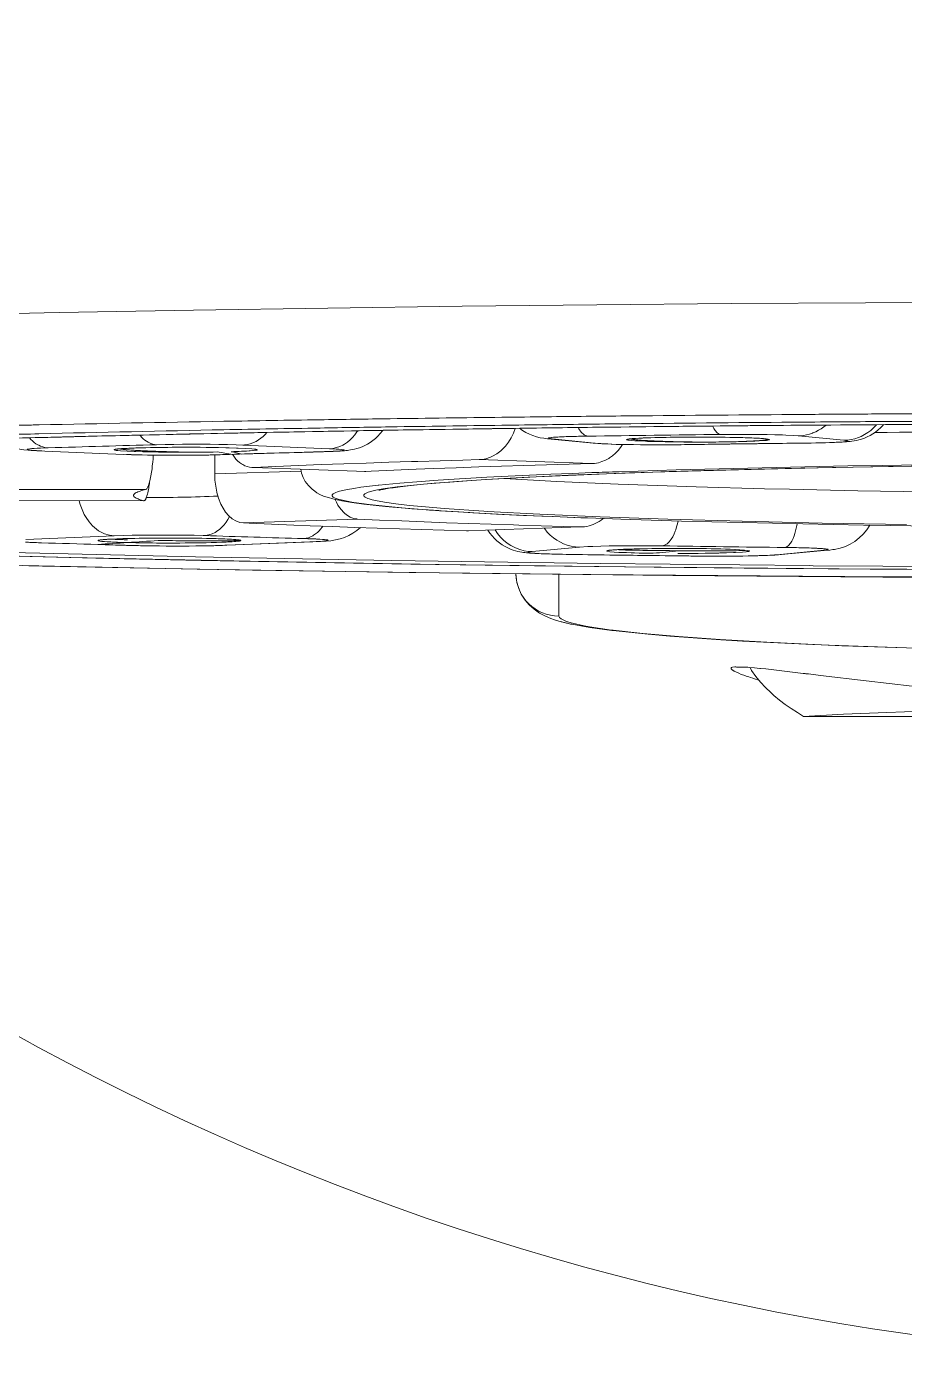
# Model space of a CAD drawing. Extents: x 0 to 1128, y 0 to 827.
# Drawn here: x 274.27 to 278.35, y 466.73 to 472.92 of the extents above; entities that cross this region are included whole.
import ezdxf

# ---------------------------------------------------------------- set-up
doc = ezdxf.new("R2010")
doc.units = 0
doc.header["$LTSCALE"] = 10
doc.header["$MEASUREMENT"] = 0
doc.layers.add('PDF_1', color=7, linetype='CONTINUOUS')
doc.layers.add('PDF_형상', color=7, linetype='CONTINUOUS')

msp = doc.modelspace()

# ---------------------------------------------------------------- linework, layer by layer
at = {"layer": 'PDF_1', "lineweight": 5}
for points in [[(279.2694, 471.126, 0.000001), (279.1193, 471.1256, 0.000673), (278.3042, 471.1221, 0.000196), (278.0268, 471.1204, -0.000125), (277.8845, 471.1194, 0.000643), (277.081, 471.1127, 0.000245), (276.7122, 471.1089), (276.7103, 471.1089), (276.7084, 471.1088), (276.7064, 471.1088), (276.7045, 471.1088), (276.7026, 471.1088), (276.7007, 471.1087), (276.6987, 471.1087), (276.6968, 471.1087), (276.6948, 471.1087), (276.6929, 471.1086, 0.000171), (276.4817, 471.1062, 0.000497), (275.9617, 471.0995, 0.000383), (275.634, 471.0947)], [(275.634, 471.0947, 0.000441), (275.1878, 471.0874, 0.000978), (274.3291, 471.071, 0.000498), (274.2574, 471.0694, -0.00023), (274.1733, 471.0676, -0.000003), (274.0581, 471.0651, -0.000003), (273.9182, 471.0618, 0.001149)], [(276.6937, 471.0567), (276.6678, 471.0564), (276.642, 471.0561), (276.6162, 471.0557), (276.5903, 471.0554), (276.5644, 471.055), (276.5386, 471.0547), (276.5127, 471.0543), (276.4995, 471.0541), (276.4737, 471.0538), (276.4478, 471.0534), (276.4351, 471.0532, 0.001502), (275.2743, 471.0334, 0.000409), (275.1903, 471.0319, 0.00139), (274.33, 471.0119, 0.000584), (274.1748, 471.008, -0.000004), (274.33, 471.0119, -0.000879), (274.3699, 471.0129, -0.000833), (274.8737, 471.025), (274.8889, 471.0253), (274.9206, 471.026), (274.9522, 471.0267), (274.9688, 471.0271), (275.0005, 471.0278), (275.0322, 471.0284), (275.0639, 471.0291), (275.0956, 471.0298), (275.1273, 471.0305), (275.1589, 471.0311), (275.1906, 471.0318, -0.001878), (276.6692, 471.0566, -0.000754), (276.6936, 471.0569, -0.003294), (280.0471, 471.0778)], [(279.1194, 471.0905, 0.000753), (278.3043, 471.0867, 0.00047), (277.8844, 471.0838, 0.000765), (277.0812, 471.0763, 0.000463), (276.6923, 471.0718, 0.000342), (276.4818, 471.0691, 0.000558), (275.9613, 471.0616, 0.000388), (275.6357, 471.0562, 0.000578), (275.1885, 471.0481, 0.001201), (274.3284, 471.0294, 0.000007), (274.1727, 471.0255)], [(286.2913, 471.5798, 0.005762), (280.0471, 471.6441), (279.6513, 471.6438), (279.0263, 471.6425), (278.4014, 471.64), (278.1723, 471.6387), (277.5473, 471.6346), (276.9224, 471.6292), (276.2975, 471.6224), (275.6726, 471.6141), (275.0478, 471.6044), (274.4229, 471.5929), (273.7982, 471.5797, 0.000618)], [(279.4912, 471.0773, 0.001543), (277.8581, 471.069), (277.8248, 471.0688), (277.7916, 471.0685), (277.7583, 471.0682), (277.725, 471.0679), (277.6918, 471.0676), (277.6585, 471.0673), (277.6253, 471.067), (277.6084, 471.0669), (277.5751, 471.0666), (277.5419, 471.0662), (277.5256, 471.0661, -0.00126), (277.4972, 471.0658, 0.00068), (276.8802, 471.0591, 0.00019), (276.6937, 471.0567)], [(277.4978, 471.0263, 0.000786), (276.8815, 471.0186), (276.876, 471.0196), (276.8702, 471.0216), (276.8696, 471.0219), (276.8643, 471.0249), (276.8593, 471.0285), (276.8547, 471.0328), (276.8504, 471.0374), (276.8465, 471.0424), (276.8429, 471.0476), (276.8395, 471.053), (276.8365, 471.0584)], [(274.134, 471.0066, 0.158849), (274.2787, 470.9533), (274.2854, 470.9528), (274.2927, 470.9523), (274.3005, 470.9518), (274.3092, 470.9513), (274.3187, 470.9508), (274.7594, 470.9323), (274.8094, 470.931), (274.8361, 470.9304), (274.8918, 470.9297), (274.9494, 470.9293), (275.0074, 470.9294), (275.0644, 470.9299), (275.1189, 470.9307), (275.1711, 470.9321), (275.1642, 470.9321, -0.002494), (275.1126, 470.9308), (275.0804, 470.9302), (275.0483, 470.9298), (275.0162, 470.9295), (274.9841, 470.9294), (274.9519, 470.9294), (274.9198, 470.9296), (274.8877, 470.9298), (274.8654, 470.9301), (274.8333, 470.9307), (274.8011, 470.9313), (274.7913, 470.9316, -0.004256), (274.7455, 470.9331), (274.7362, 470.9332)], [(275.6801, 470.9602, -0.001759), (275.6993, 470.9592), (275.7108, 470.9586), (275.7238, 470.9575), (275.7359, 470.9563), (275.7447, 470.9549), (275.7458, 470.9546), (275.7478, 470.9536), (275.7461, 470.9526), (275.7385, 470.9513), (275.7271, 470.95), (275.7139, 470.949), (275.7016, 470.9482), (275.6974, 470.948), (275.6934, 470.9478), (275.6893, 470.9476), (275.6853, 470.9474), (275.6812, 470.9473), (275.6772, 470.9471), (275.6731, 470.9469), (275.669, 470.9468), (275.668, 470.9468), (275.6639, 470.9466), (275.6599, 470.9465), (275.6569, 470.9464, -0.002659), (275.6382, 470.9456), (275.6381, 470.9456), (275.6657, 470.9464), (275.6968, 470.9476), (275.7057, 470.948), (275.7141, 470.9484), (275.7219, 470.9489), (275.7292, 470.9493), (275.7362, 470.9499), (275.743, 470.9504), (275.7496, 470.9509), (275.7563, 470.9516), (275.7631, 470.9524), (275.7702, 470.9533), (275.7779, 470.9545), (275.7867, 470.9561), (275.7965, 470.9582), (275.8071, 470.961), (275.8187, 470.9647), (275.8312, 470.9694), (275.8439, 470.9751), (275.8566, 470.9818), (275.8693, 470.9896), (275.8817, 470.9984), (275.8938, 471.0082), (275.9053, 471.0191), (275.9161, 471.0309), (275.9262, 471.0437), (275.9274, 471.0454)], [(276.8815, 471.0186, 0.001149), (276.8536, 471.0182), (276.8463, 471.018), (276.8372, 471.0178), (276.828, 471.0176), (276.8262, 471.0176), (276.8171, 471.0173), (276.808, 471.0171), (276.7989, 471.0169), (276.7898, 471.0166), (276.7806, 471.0163), (276.7715, 471.0159), (276.7624, 471.0155), (276.7562, 471.0153), (276.7489, 471.0149), (276.7417, 471.0145), (276.7344, 471.0141), (276.7269, 471.0135), (276.7215, 471.0131), (276.7143, 471.0125), (276.7128, 471.0124), (276.7053, 471.0114), (276.7003, 471.0101), (276.6986, 471.0091), (276.7002, 471.0081), (276.707, 471.0068), (276.7072, 471.0067), (276.7081, 471.0066), (276.7089, 471.0065), (276.7097, 471.0064), (276.7105, 471.0063), (276.7114, 471.0062), (276.7123, 471.0061), (276.7131, 471.006), (276.714, 471.0059), (276.7149, 471.0058), (276.7158, 471.0058)], [(277.5053, 470.9915, -0.003114), (277.3913, 470.9909), (277.3599, 470.9909), (277.3269, 470.9911), (277.2979, 470.9914), (277.2648, 470.9918), (277.2409, 470.9922), (277.2078, 470.9929), (277.1909, 470.9933), (277.1579, 470.9943), (277.1499, 470.9946), (277.1169, 470.9961), (277.1003, 470.9971), (277.0865, 470.998), (277.0756, 470.9991), (277.0677, 471.0002), (277.063, 471.0014), (277.0627, 471.0014), (277.0614, 471.0025), (277.0627, 471.0036), (277.063, 471.0036), (277.0655, 471.0043), (277.068, 471.0048), (277.0682, 471.0048), (277.0708, 471.0052), (277.0734, 471.0056), (277.0761, 471.0059), (277.0768, 471.006), (277.0795, 471.0063), (277.0822, 471.0065), (277.0848, 471.0067), (277.0874, 471.007), (277.0879, 471.007), (277.0894, 471.0071), (277.0909, 471.0073), (277.0919, 471.0073), (277.0934, 471.0074), (277.095, 471.0076), (277.0965, 471.0076), (277.098, 471.0078), (277.0995, 471.0079), (277.101, 471.008), (277.1024, 471.0081), (277.1182, 471.0089), (277.1361, 471.0098), (277.1383, 471.0099), (277.1563, 471.0106), (277.1742, 471.0112), (277.1922, 471.0117), (277.2101, 471.0122), (277.2281, 471.0126), (277.246, 471.0129), (277.264, 471.0132), (277.2819, 471.0134, -0.003123), (277.3957, 471.0141, -0.004858), (277.5619, 471.0125), (277.5704, 471.0123), (277.5806, 471.012), (277.5908, 471.0118), (277.5924, 471.0118), (277.6026, 471.0115), (277.6127, 471.0112), (277.6229, 471.0109), (277.633, 471.0105), (277.6432, 471.0101), (277.6534, 471.0097), (277.6635, 471.0092), (277.6679, 471.009), (277.674, 471.0087), (277.6801, 471.0084), (277.6861, 471.008), (277.6922, 471.0076), (277.6983, 471.0071), (277.7044, 471.0066), (277.7049, 471.0065), (277.7109, 471.0059), (277.717, 471.0052), (277.7182, 471.005), (277.7242, 471.0036), (277.7243, 471.0036), (277.7245, 471.0035), (277.7247, 471.0035), (277.7249, 471.0034), (277.7251, 471.0033), (277.7252, 471.0032), (277.7255, 471.0031), (277.7255, 471.003), (277.7257, 471.0029), (277.7258, 471.0027), (277.7258, 471.0024), (277.7243, 471.0013), (277.7239, 471.0012), (277.7212, 471.0006), (277.7186, 471.0001), (277.7184, 471), (277.7156, 470.9996), (277.7127, 470.9993), (277.7098, 470.9989), (277.7092, 470.9989), (277.7063, 470.9986), (277.7035, 470.9983), (277.7006, 470.998), (277.6978, 470.9978), (277.697, 470.9977), (277.6777, 470.9964), (277.6585, 470.9954), (277.6393, 470.9946), (277.62, 470.994), (277.6016, 470.9934), (277.5823, 470.993), (277.5631, 470.9925), (277.5438, 470.9921), (277.5246, 470.9918), (277.5053, 470.9915), (277.5216, 470.9918), (277.5379, 470.9921), (277.5541, 470.9924), (277.5704, 470.9927), (277.5866, 470.9932), (277.6029, 470.9937), (277.6191, 470.9944), (277.6352, 470.9951), (277.6514, 470.996), (277.6677, 470.997), (277.6679, 470.997), (277.6734, 470.9974), (277.6789, 470.9979), (277.6844, 470.9984), (277.6899, 470.9989), (277.6954, 470.9995), (277.7009, 471.0001), (277.7034, 471.0003), (277.7089, 471.001), (277.7144, 471.0018), (277.7198, 471.0031), (277.7226, 471.0041)], [(277.3916, 470.9911, -0.001922), (277.3578, 470.9914, -0.001934), (277.3244, 470.9919, -0.003414), (277.23, 470.9944), (277.2217, 470.9947), (277.2116, 470.9951), (277.2015, 470.9955), (277.1996, 470.9956), (277.1895, 470.9961), (277.1794, 470.9966), (277.1693, 470.9971), (277.1592, 470.9977), (277.149, 470.9983), (277.139, 470.999), (277.1288, 470.9997), (277.1288, 470.9997), (277.1239, 471.0001), (277.1191, 471.0005), (277.1143, 471.0009), (277.1096, 471.0013), (277.1048, 471.0017), (277.0999, 471.0022), (277.0951, 471.0027), (277.0903, 471.0033), (277.0856, 471.004), (277.0808, 471.0047)], [(275.2146, 470.9337, -0.000825), (275.1711, 470.9321, 0.000727), (275.2146, 470.9337, -0.000975), (275.5846, 470.9441, 0.00062), (275.3232, 470.9367, -0.000684), (275.2721, 470.9352, 0.001052), (275.223, 470.9462), (275.2351, 470.9466), (275.2471, 470.947), (275.2592, 470.9474), (275.2713, 470.948), (275.2735, 470.948), (275.2855, 470.9487), (275.2942, 470.9491), (275.3062, 470.9499), (275.3114, 470.9502), (275.3234, 470.9512), (275.325, 470.9514), (275.335, 470.9526), (275.341, 470.9539), (275.3415, 470.954), (275.3431, 470.9551), (275.3419, 470.9562), (275.3417, 470.9563), (275.3371, 470.9574), (275.3293, 470.9585), (275.3184, 470.9595), (275.288, 470.9616), (275.2549, 470.963), (275.247, 470.9633), (275.2139, 470.9643), (275.197, 470.9648), (275.1639, 470.9654), (275.1398, 470.9658), (275.1068, 470.9663), (275.0777, 470.9665), (275.0446, 470.9667), (275.0131, 470.9667), (274.9917, 470.9667), (274.9703, 470.9667), (274.9489, 470.9666), (274.9275, 470.9664), (274.9061, 470.9662), (274.8847, 470.9659), (274.8633, 470.9655), (274.8467, 470.9652), (274.8253, 470.9648), (274.8039, 470.9642), (274.7991, 470.9641), (274.7923, 470.9639), (274.7856, 470.9637), (274.7789, 470.9635), (274.7721, 470.9632), (274.7654, 470.9629), (274.7586, 470.9627), (274.7519, 470.9624), (274.7463, 470.9622), (274.7396, 470.9618), (274.7329, 470.9615), (274.7317, 470.9614), (274.7286, 470.9613), (274.7255, 470.9611), (274.7225, 470.9609), (274.7194, 470.9607), (274.7163, 470.9605), (274.7133, 470.9603), (274.7102, 470.9601), (274.7075, 470.9599), (274.7044, 470.9596), (274.7014, 470.9594), (274.701, 470.9593), (274.7, 470.9592), (274.6989, 470.9591), (274.6979, 470.959), (274.6968, 470.9589), (274.6958, 470.9588), (274.6947, 470.9587), (274.6937, 470.9586), (274.6929, 470.9585), (274.6918, 470.9584), (274.6908, 470.9583), (274.6905, 470.9582), (274.6893, 470.958), (274.6882, 470.9579), (274.6871, 470.9577), (274.686, 470.9574), (274.6848, 470.9572), (274.6836, 470.957), (274.6822, 470.9567), (274.6818, 470.9567), (274.6802, 470.9564), (274.6791, 470.9559), (274.6788, 470.9552), (274.6788, 470.9551), (274.6788, 470.9551), (274.6788, 470.955), (274.6789, 470.9549), (274.6789, 470.9549), (274.6789, 470.9549), (274.679, 470.9548), (274.679, 470.9548), (274.679, 470.9547), (274.6818, 470.9536), (274.6875, 470.9525), (274.6961, 470.9515), (274.7076, 470.9505), (274.7386, 470.9485), (274.7716, 470.9471), (274.7796, 470.9468), (274.8125, 470.9459), (274.8289, 470.9455), (274.8618, 470.9448), (274.8848, 470.9444), (274.9177, 470.944), (274.9507, 470.9437), (274.9836, 470.9436), (275.0081, 470.9436, 0.004514), (275.1583, 470.9448, 0.003507), (275.2292, 470.9336), (275.2315, 470.9301), (275.2379, 470.9209), (275.2449, 470.9121), (275.2526, 470.904), (275.2609, 470.8964), (275.27, 470.8897), (275.276, 470.886), (275.2861, 470.8809), (275.2967, 470.877), (275.3076, 470.8744), (275.3187, 470.8732)], [(275.009, 470.9443, -0.005047), (274.945, 470.9457), (274.9396, 470.9459), (274.9306, 470.9462), (274.9215, 470.9465), (274.9178, 470.9466), (274.9088, 470.9469), (274.8997, 470.9472), (274.8907, 470.9475), (274.8816, 470.9478), (274.8725, 470.9481), (274.8635, 470.9484), (274.8544, 470.9487), (274.8491, 470.9489), (274.8413, 470.9492), (274.8336, 470.9495), (274.8312, 470.9496), (274.8234, 470.9499), (274.8157, 470.9503), (274.808, 470.9507), (274.8002, 470.9511), (274.7925, 470.9515), (274.7847, 470.9519), (274.777, 470.9524, -0.001589), (274.7553, 470.9539, -0.00309), (274.7345, 470.9555), (274.7314, 470.9558), (274.728, 470.9561), (274.7246, 470.9564), (274.7243, 470.9565), (274.7209, 470.9568), (274.7175, 470.9572), (274.7141, 470.9576), (274.7107, 470.958), (274.7073, 470.9584), (274.7039, 470.9588), (274.7006, 470.9593)], [(277.3145, 470.9788, -0.000854), (277.3772, 470.9797, -0.000573), (277.4401, 470.9806), (277.4524, 470.9807), (277.4778, 470.9811), (277.5032, 470.9814), (277.5162, 470.9816), (277.5416, 470.9819), (277.5669, 470.9822), (277.5923, 470.9825), (277.6177, 470.9828), (277.643, 470.9832), (277.6684, 470.9835), (277.6938, 470.9838, 0.001665), (277.7261, 470.9842, -0.000117), (277.8862, 470.986, 0.000114), (277.7261, 470.9843, 0.000624), (277.3145, 470.9788)], [(278.5168, 470.8863), (278.251, 470.8823), (278.0897, 470.8797), (277.8239, 470.8746), (277.5582, 470.8686), (277.2925, 470.8614), (277.0268, 470.8531, 0.000789), (276.9004, 470.8487), (276.8081, 470.8452), (276.7088, 470.8412), (276.6095, 470.8369), (276.5103, 470.8322), (276.411, 470.8272), (276.3118, 470.8216), (276.2838, 470.8199), (276.1847, 470.8136), (276.0856, 470.8065), (276.0075, 470.8002), (275.9086, 470.7906), (275.9084, 470.7906), (275.9082, 470.7906), (275.908, 470.7906), (275.9078, 470.7906), (275.9076, 470.7906), (275.9074, 470.7905), (275.9072, 470.7905), (275.907, 470.7905), (275.9068, 470.7905), (275.9066, 470.7904), (275.8258, 470.7807), (275.7924, 470.7757), (275.7637, 470.7708), (275.7397, 470.7658), (275.7205, 470.7607), (275.7061, 470.7557), (275.6965, 470.7506), (275.6948, 470.7494), (275.6917, 470.7455), (275.6917, 470.7406), (275.6917, 470.7404), (275.6948, 470.7366), (275.6966, 470.7354), (275.7063, 470.7303), (275.7207, 470.7252), (275.74, 470.7202), (275.7834, 470.7118), (275.7928, 470.7102), (275.8644, 470.7004), (275.9546, 470.6907), (276.0629, 470.6813), (276.1888, 470.6721), (276.192, 470.6719), (276.3318, 470.6633), (276.3514, 470.6622), (276.4913, 470.6548), (276.5266, 470.6531), (276.6665, 470.6467), (276.7168, 470.6446), (276.8568, 470.639, -0.000054), (276.8794, 470.6382)], [(278.5707, 470.5991), (278.2888, 470.6031), (278.1625, 470.6052), (277.8805, 470.6103), (277.5986, 470.6165), (277.3168, 470.6239), (277.0349, 470.6326), (276.8794, 470.638, 0.001646), (276.8481, 470.6391), (276.7196, 470.6442), (276.5824, 470.6502), (276.4843, 470.6549), (276.3471, 470.6621), (276.2812, 470.6659), (276.1441, 470.6748), (276.1117, 470.6771), (275.9748, 470.6881), (275.9395, 470.6914), (275.8396, 470.7022), (275.7844, 470.7097), (275.737, 470.7174), (275.7156, 470.7218), (275.6952, 470.727), (275.6754, 470.7328), (275.656, 470.7385), (275.6522, 470.7398), (275.6342, 470.7473), (275.6205, 470.7557), (275.6039, 470.7683), (275.6012, 470.7706), (275.5821, 470.7891), (275.5673, 470.808), (275.5572, 470.8258), (275.5497, 470.8458), (275.5461, 470.8651)], [(275.6489, 470.5997), (275.6454, 470.5949), (275.6387, 470.5863), (275.6314, 470.5781), (275.6236, 470.5705), (275.6151, 470.5636), (275.6061, 470.5574), (275.6018, 470.5549), (275.592, 470.55), (275.5816, 470.5462), (275.571, 470.5436), (275.5602, 470.5424, -0.001363), (275.5846, 470.5416), (275.6005, 470.541), (275.6165, 470.5404), (275.6201, 470.5402), (275.6348, 470.5394), (275.6472, 470.5385), (275.6573, 470.5376), (275.665, 470.5367), (275.6701, 470.5358), (275.6726, 470.5348), (275.6729, 470.5344), (275.6725, 470.5339), (275.6699, 470.533), (275.6647, 470.532), (275.657, 470.5311), (275.6468, 470.5302), (275.6343, 470.5294), (275.6184, 470.5285), (275.6029, 470.5278), (275.6029, 470.5275), (275.2027, 470.5114), (275.6278, 470.5286), (275.6384, 470.5291), (275.6645, 470.5308, 0.177822), (275.8238, 470.5935)], [(278.1919, 470.6046, -0.23226), (278.0289, 470.4921), (278.0207, 470.4908), (278.0058, 470.4891), (277.9802, 470.4867), (277.7808, 470.4679), (277.7601, 470.4671), (277.9801, 470.4877), (278.0009, 470.4886)], [(277.9801, 470.4877), (277.9843, 470.4881), (277.9885, 470.4886), (277.9903, 470.4889), (277.9944, 470.4896), (277.9978, 470.4905), (277.9987, 470.4915), (277.9974, 470.4923), (277.9969, 470.4925), (277.9966, 470.4925), (277.9925, 470.4934), (277.99, 470.4938), (277.9857, 470.4943), (277.9847, 470.4944), (277.9805, 470.4948), (277.9764, 470.4952), (277.976, 470.4952), (277.973, 470.4955), (277.97, 470.4957), (277.9674, 470.4959), (277.9643, 470.4961), (277.9613, 470.4963), (277.9584, 470.4965), (277.9553, 470.4966), (277.9523, 470.4968), (277.9493, 470.4969), (277.9463, 470.4971), (277.9456, 470.4972), (277.9337, 470.4977), (277.9218, 470.4982), (277.9106, 470.4985), (277.8988, 470.4989), (277.8869, 470.4993), (277.8749, 470.4996), (277.8631, 470.4999), (277.8512, 470.5001), (277.8393, 470.5003), (277.8273, 470.5005, 0.002141), (277.7972, 470.5009), (277.8062, 470.5037), (277.815, 470.5103), (277.8236, 470.5209), (277.8295, 470.5307), (277.8353, 470.5426), (277.8401, 470.5543), (277.8438, 470.5656), (277.8474, 470.5778), (277.8506, 470.5902), (277.8534, 470.6028), (277.855, 470.6107)], [(275.2665, 470.5338), (275.2657, 470.5337), (275.2592, 470.5337), (275.2563, 470.5336), (275.2499, 470.5334), (275.2435, 470.533), (275.2371, 470.5327), (275.2344, 470.5326), (275.2279, 470.5323), (275.2215, 470.5322), (275.2151, 470.532), (275.2086, 470.532), (275.2022, 470.5319, -0.001401), (275.1427, 470.5314, -0.001196), (275.0887, 470.5314, -0.001773), (274.9977, 470.532, -0.001007), (274.9336, 470.5328, -0.000624), (274.8823, 470.5336, -0.002739), (274.741, 470.5237), (274.7603, 470.5233), (274.7795, 470.5229), (274.7988, 470.5225), (274.818, 470.5223), (274.8373, 470.522), (274.8566, 470.5218), (274.8758, 470.5217), (274.8824, 470.5217), (274.9016, 470.5216), (274.9209, 470.5215), (274.9336, 470.5215), (274.9584, 470.5215), (274.9831, 470.5216), (275.0079, 470.5218), (275.0326, 470.522), (275.0574, 470.5223), (275.0822, 470.5227), (275.1069, 470.5232), (275.1293, 470.5237), (275.154, 470.5244), (275.1788, 470.5252), (275.1812, 470.5253), (275.1899, 470.5256), (275.1986, 470.526), (275.2073, 470.5264), (275.216, 470.5269), (275.2177, 470.527), (275.2264, 470.5275), (275.2351, 470.5281), (275.2438, 470.5288), (275.2449, 470.5289), (275.2535, 470.5297), (275.2546, 470.5299), (275.2617, 470.5309), (275.2661, 470.532), (275.2662, 470.532), (275.2677, 470.533), (275.2672, 470.534), (275.2656, 470.5345), (275.2645, 470.5347), (275.2628, 470.535), (275.2613, 470.5352), (275.2599, 470.5355), (275.2587, 470.5357), (275.2574, 470.5359), (275.2562, 470.5361), (275.2549, 470.5363), (275.2544, 470.5364), (275.244, 470.5374), (275.2337, 470.5383), (275.2233, 470.5389), (275.2143, 470.5394), (275.204, 470.5399), (275.1936, 470.5404), (275.1832, 470.5408), (275.1729, 470.5412), (275.1625, 470.5416), (275.1521, 470.5419), (275.1508, 470.542), (275.1294, 470.5426), (275.108, 470.543), (275.0866, 470.5435), (275.0652, 470.5438), (275.0438, 470.5441), (275.0224, 470.5443), (275.001, 470.5445), (274.9947, 470.5445), (274.9733, 470.5446), (274.9519, 470.5447), (274.9369, 470.5447), (274.9086, 470.5447), (274.8803, 470.5445), (274.8519, 470.5443), (274.8236, 470.544), (274.7954, 470.5436), (274.7751, 470.5432), (274.7468, 470.5427), (274.7185, 470.542), (274.6902, 470.541), (274.662, 470.5397), (274.6539, 470.5392), (274.651, 470.5391), (274.648, 470.5389), (274.645, 470.5387), (274.642, 470.5385), (274.639, 470.5383), (274.6361, 470.5381), (274.6331, 470.5379), (274.6305, 470.5377), (274.6275, 470.5374), (274.6245, 470.5372), (274.6242, 470.5371), (274.6221, 470.537), (274.62, 470.5367), (274.6178, 470.5365), (274.6157, 470.5362), (274.6152, 470.5362), (274.613, 470.5359), (274.6109, 470.5355), (274.6088, 470.5352), (274.6087, 470.5351), (274.6067, 470.5347), (274.6048, 470.5342), (274.6047, 470.5341), (274.6034, 470.5331), (274.6048, 470.532), (274.6054, 470.5319), (274.6112, 470.5306), (274.6208, 470.5294), (274.6326, 470.5283), (274.6341, 470.5283), (274.6458, 470.5274), (274.651, 470.5271), (274.6627, 470.5265), (274.6712, 470.5261), (274.683, 470.5256), (274.6947, 470.5251), (274.7065, 470.5247), (274.7183, 470.5243), (274.7205, 470.5243, 0.001586), (274.741, 470.5237, -0.000141), (274.6026, 470.5149, -0.00033), (274.6721, 470.5127, -0.000349), (274.7201, 470.5113, -0.000324), (274.7859, 470.5095, 0.000359), (274.7289, 470.5111), (274.728, 470.5111), (274.7271, 470.5112), (274.7262, 470.5112), (274.7254, 470.5112), (274.7245, 470.5112), (274.7236, 470.5112), (274.7227, 470.5113), (274.7219, 470.5113), (274.721, 470.5113), (274.7201, 470.5113)], [(274.7408, 470.5368, 0.001806), (274.7205, 470.5373), (274.7156, 470.5375), (274.7093, 470.5376), (274.703, 470.5379), (274.7017, 470.5379), (274.6954, 470.5381), (274.6892, 470.5383), (274.6829, 470.5385), (274.6766, 470.5388), (274.6703, 470.539), (274.6641, 470.5392), (274.6578, 470.5395)], [(277.6127, 470.4868), (277.6124, 470.4868), (277.6094, 470.4867), (277.6064, 470.4866), (277.6038, 470.4865), (277.6008, 470.4864), (277.5978, 470.4864), (277.5948, 470.4863), (277.5918, 470.4862), (277.5889, 470.4862), (277.5859, 470.4861), (277.5829, 470.4861), (277.5826, 470.4861), (277.5704, 470.4858), (277.5582, 470.4857), (277.5464, 470.4855), (277.5343, 470.4855), (277.5221, 470.4853), (277.51, 470.4853), (277.4978, 470.4852), (277.4856, 470.4851), (277.4735, 470.4851), (277.4613, 470.4851, -0.0017), (277.3663, 470.4853, -0.001018), (277.3029, 470.4857, -0.003415), (277.1856, 470.4739), (277.1847, 470.4739), (277.1629, 470.4742), (277.1412, 470.4746), (277.1195, 470.475), (277.0977, 470.4756), (277.082, 470.4761), (277.0603, 470.4768), (277.0502, 470.4772), (277.0284, 470.4781), (277.0246, 470.4783), (277.0029, 470.4796), (276.9841, 470.4813), (276.9728, 470.483), (276.9699, 470.4839), (276.9689, 470.4848), (276.9701, 470.4857), (276.9719, 470.4863), (276.9736, 470.4867), (276.9737, 470.4867), (276.9756, 470.487), (276.9775, 470.4873), (276.9794, 470.4876), (276.9798, 470.4877), (276.9818, 470.4879), (276.9837, 470.4882), (276.9856, 470.4884), (276.9875, 470.4886), (276.992, 470.489), (276.9969, 470.4894), (276.9971, 470.4894), (277.0019, 470.4898), (277.0067, 470.4901), (277.0115, 470.4904), (277.0163, 470.4907), (277.0211, 470.491), (277.026, 470.4913), (277.0308, 470.4915), (277.0356, 470.4917), (277.0371, 470.4918), (277.0474, 470.4923), (277.0576, 470.4926), (277.0664, 470.4929), (277.0766, 470.4933), (277.0868, 470.4936), (277.0971, 470.4939), (277.1073, 470.4942), (277.1176, 470.4944), (277.1278, 470.4947), (277.1381, 470.4948, -0.005288), (277.303, 470.4963, -0.003405), (277.4168, 470.4956), (277.4335, 470.4954), (277.4551, 470.4951), (277.4766, 470.4946), (277.4981, 470.4941), (277.4997, 470.4941), (277.5212, 470.4934), (277.5427, 470.4927), (277.5643, 470.4918), (277.567, 470.4917), (277.5885, 470.4907), (277.61, 470.489), (277.624, 470.4875), (277.6318, 470.4859), (277.6319, 470.4858), (277.6321, 470.4858), (277.6323, 470.4857), (277.6325, 470.4856), (277.6327, 470.4855), (277.6328, 470.4855), (277.633, 470.4853), (277.6331, 470.4853), (277.6333, 470.4851), (277.6334, 470.4849), (277.6334, 470.4847), (277.6322, 470.4838), (277.6306, 470.4833), (277.629, 470.4829), (277.6286, 470.4828), (277.6269, 470.4825), (277.6252, 470.4822), (277.6235, 470.4819), (277.6217, 470.4817), (277.62, 470.4815), (277.6181, 470.4813), (277.6164, 470.4811), (277.6003, 470.4797), (277.5686, 470.4779), (277.5581, 470.4774), (277.5264, 470.4762), (277.4946, 470.4753), (277.4896, 470.4752), (277.4579, 470.4745), (277.4261, 470.474), (277.3943, 470.4736), (277.3626, 470.4733), (277.3309, 470.4732), (277.2991, 470.4732)], [(277.3943, 470.4608, -0.00027), (277.3252, 470.4616), (277.3183, 470.4617), (277.3114, 470.4618), (277.3045, 470.4619), (277.2977, 470.4619), (277.2908, 470.462), (277.2839, 470.4621), (277.277, 470.4622), (277.2701, 470.4623), (277.2632, 470.4624), (277.2563, 470.4625), (277.2423, 470.4626), (277.215, 470.4629), (277.1876, 470.4633), (277.1743, 470.4634), (277.1469, 470.4638), (277.1196, 470.4641), (277.0922, 470.4645), (277.0649, 470.4648), (277.0375, 470.4652), (277.0102, 470.4656), (276.9829, 470.4659, 0.000471), (277.3943, 470.4608)], [(277.2862, 470.4858, -0.000012), (277.2351, 470.4864, -0.000006), (277.1856, 470.487), (277.1706, 470.4871), (277.1545, 470.4873), (277.1384, 470.4876), (277.1373, 470.4876), (277.1212, 470.4879), (277.1051, 470.4881), (277.089, 470.4884), (277.0729, 470.4887), (277.0568, 470.4891), (277.0407, 470.4895), (277.0246, 470.49)], [(277.7601, 470.4671, -0.011571), (277.7166, 470.4643), (277.7102, 470.464), (277.7038, 470.4638), (277.6974, 470.4635), (277.691, 470.4633), (277.6845, 470.4631), (277.6781, 470.4629), (277.6717, 470.4627), (277.6702, 470.4627), (277.6637, 470.4625), (277.6573, 470.4623), (277.6524, 470.4622), (277.6269, 470.4616), (277.6013, 470.4612), (277.5758, 470.4609), (277.5502, 470.4606), (277.5246, 470.4605), (277.4991, 470.4604), (277.4735, 470.4604), (277.4624, 470.4605), (277.4368, 470.4606), (277.4112, 470.4608), (277.3968, 470.4609), (277.3943, 470.4608), (277.4194, 470.4606), (277.4768, 470.4603), (277.5348, 470.4604), (277.5914, 470.4609), (277.6442, 470.4618), (277.6918, 470.4631), (277.7131, 470.4638), (277.7327, 470.4647), (277.7508, 470.4656), (277.7676, 470.4668), (277.7821, 470.468)], [(276.747, 470.1823, -0.414144), (276.547, 470.3788), (276.5495, 470.3504), (276.5517, 470.3379), (276.5596, 470.3106), (276.571, 470.2846), (276.5861, 470.2601), (276.5894, 470.2557), (276.6084, 470.2336), (276.6308, 470.2135), (276.6562, 470.1958), (276.6569, 470.1953), (276.6847, 470.1808), (276.7098, 470.1704), (276.7259, 470.1648), (276.7577, 470.1554), (276.7598, 470.1549), (276.7646, 470.1536), (276.7694, 470.1524), (276.7721, 470.1517), (276.777, 470.1505), (276.7818, 470.1494), (276.7867, 470.1483), (276.7915, 470.1472), (276.7964, 470.1461), (276.8013, 470.1451), (276.8061, 470.1441), (276.8904, 470.1289), (276.9935, 470.115), (276.9977, 470.1145), (277.162, 470.0974), (277.2626, 470.0887), (277.5002, 470.0718), (277.6001, 470.0658), (277.9282, 470.0494), (278.0028, 470.0463), (278.4078, 470.0321)]]:
    msp.add_lwpolyline(points, format="xyb", dxfattribs=at)
for points in [[(278.0715, 470.9992), (277.8588, 471.02), (277.8386, 471.0216), (277.8025, 471.0233), (277.787, 471.0239), (277.7509, 471.0249), (277.7148, 471.0257), (277.7145, 471.0257), (277.6784, 471.0263), (277.6423, 471.0266), (277.6061, 471.0268), (277.57, 471.0268), (277.5339, 471.0266), (277.4978, 471.0263), (277.4925, 471.0276), (277.4876, 471.0301), (277.4831, 471.0334), (277.4797, 471.0367), (277.476, 471.0409), (277.4727, 471.0452), (277.4697, 471.0499), (277.4671, 471.0546), (277.4646, 471.0595), (277.4623, 471.0644), (277.462, 471.0653)], [(277.8588, 471.02), (277.8702, 471.0205), (277.8844, 471.022), (277.8984, 471.0245), (277.9121, 471.028), (277.9257, 471.0325), (277.9282, 471.0335), (277.9413, 471.0391), (277.954, 471.0456), (277.9662, 471.0529), (277.9779, 471.061), (277.9889, 471.0699)], [(278.2241, 471.0717), (278.2219, 471.0691), (278.2098, 471.0566), (278.1967, 471.0451), (278.1827, 471.0347), (278.1679, 471.0255), (278.1524, 471.0176), (278.1395, 471.0122), (278.1229, 471.0067), (278.106, 471.0027), (278.0888, 471.0002), (278.0715, 470.9992), (278.08, 470.9982), (278.0857, 470.9972), (278.0874, 470.9967), (278.0884, 470.9962), (278.0888, 470.9957), (278.0883, 470.9952), (278.0871, 470.9946), (278.0852, 470.9942), (278.0791, 470.9931), (278.0702, 470.9922), (278.0585, 470.9912), (278.0362, 470.99), (278.0271, 470.9895), (278.0048, 470.9887), (277.9864, 470.9881), (277.9641, 470.9875), (277.9417, 470.987), (277.9194, 470.9865), (277.897, 470.9862), (277.8839, 470.9861), (277.8862, 470.986), (277.9152, 470.9863), (277.9516, 470.987), (277.9847, 470.9878), (278.0143, 470.9887), (278.028, 470.9892), (278.0408, 470.9898), (278.0527, 470.9903), (278.0637, 470.991), (278.0739, 470.9916), (278.0834, 470.9924), (278.0922, 470.9931), (278.1006, 470.994), (278.1095, 470.9951), (278.1194, 470.9966), (278.13, 470.9986), (278.1414, 471.0012), (278.1537, 471.0048), (278.167, 471.0094), (278.1803, 471.015), (278.1934, 471.0215), (278.2064, 471.0291), (278.219, 471.0377), (278.231, 471.0471), (278.2424, 471.0573), (278.2533, 471.0686), (278.256, 471.0719)], [(274.2846, 471.0103), (274.2915, 471.003), (274.2989, 470.996), (274.3067, 470.9895), (274.3149, 470.9835), (274.3235, 470.9782), (274.3274, 470.9762), (274.3366, 470.972), (274.3462, 470.9686), (274.3561, 470.9661), (274.3661, 470.9646), (274.3719, 470.9642), (274.3665, 470.964), (274.3508, 470.9635), (274.3352, 470.9628), (274.3197, 470.962), (274.3063, 470.9612), (274.2952, 470.9604), (274.2864, 470.9595), (274.2799, 470.9586), (274.276, 470.9577), (274.2757, 470.9576), (274.2744, 470.9567), (274.2755, 470.9558), (274.279, 470.9549), (274.285, 470.9539), (274.2934, 470.953), (274.3041, 470.9522), (274.3165, 470.9514), (274.3322, 470.9506)], [(275.8108, 471.0432), (275.8073, 471.0378), (275.7979, 471.0248), (275.7874, 471.0126), (275.776, 471.0012), (275.7636, 470.9909), (275.7502, 470.9818), (275.7418, 470.977), (275.7271, 470.9702), (275.7118, 470.9651), (275.696, 470.9617), (275.6801, 470.9602), (275.2766, 470.9772), (275.2457, 470.9783), (275.2056, 470.9794), (275.1656, 470.9802), (275.1255, 470.9806), (275.0854, 470.9808), (275.0762, 470.9808), (275.0361, 470.9809), (274.996, 470.9807), (274.9559, 470.9803), (274.9159, 470.9797), (274.8758, 470.9788), (274.8667, 470.9797), (274.8577, 470.9816), (274.8488, 470.9845), (274.8404, 470.9882), (274.8362, 470.9904), (274.8283, 470.9952), (274.8208, 471.0005), (274.8137, 471.0065), (274.8071, 471.0129), (274.8009, 471.0196), (274.7979, 471.0231)], [(275.2766, 470.9772), (275.2849, 470.9777), (275.2978, 470.9796), (275.3105, 470.9826), (275.3229, 470.9869), (275.3349, 470.9922), (275.339, 470.9943), (275.3502, 471.001), (275.3608, 471.0085), (275.3709, 471.0168), (275.3803, 471.0258), (275.389, 471.0354)], [(276.3762, 470.9094), (276.3992, 470.912), (276.4061, 470.9134), (276.4285, 470.9207), (276.4376, 470.9247), (276.4579, 470.9362), (276.4767, 470.9505), (276.4817, 470.955), (276.498, 470.972), (276.5125, 470.9909), (276.5249, 471.0111), (276.5352, 471.0325), (276.5434, 471.0545)], [(274.3326, 470.9502), (274.342, 470.9502)], [(275.3187, 470.8732), (275.3256, 470.8732), (275.4306, 470.8777), (275.5356, 470.882), (275.6407, 470.886), (275.7457, 470.8899), (275.8508, 470.8936), (275.9559, 470.897), (276.0609, 470.9003), (276.0901, 470.9012), (276.1952, 470.9043), (276.3002, 470.9074), (276.3762, 470.9094), (276.8995, 470.8909), (276.9128, 470.8919), (276.9301, 470.895), (276.9469, 470.9), (276.9632, 470.9068), (276.9787, 470.9153), (276.9822, 470.9174), (276.9965, 470.9276), (277.0097, 470.9391), (277.0219, 470.9517), (277.033, 470.9652), (277.043, 470.9795)], [(275.5846, 470.9441), (275.5894, 470.9443), (275.5941, 470.9444), (275.5989, 470.9445), (275.6036, 470.9446), (275.6084, 470.9448), (275.6131, 470.9449), (275.6179, 470.945), (275.6227, 470.9452), (275.6274, 470.9453), (275.6322, 470.9454)], [(275.6322, 470.9456), (275.6381, 470.9456)], [(276.9057, 470.986), (276.9158, 470.9851), (276.9314, 470.9839), (276.9486, 470.9829), (276.989, 470.9812), (277.0125, 470.9804), (277.0382, 470.9798), (277.0657, 470.9792), (277.1255, 470.9784), (277.1888, 470.9781), (277.2524, 470.9782), (277.3145, 470.9788), (277.3114, 470.979), (277.2777, 470.9786), (277.244, 470.9783), (277.2102, 470.9782), (277.1764, 470.9783), (277.1427, 470.9784), (277.1275, 470.9785), (277.0937, 470.9789), (277.06, 470.9794), (277.0263, 470.9802), (276.9925, 470.9813), (276.974, 470.9821), (276.9694, 470.9823), (276.9649, 470.9825), (276.9603, 470.9827), (276.9558, 470.983), (276.9512, 470.9832), (276.9466, 470.9835), (276.9421, 470.9838), (276.9375, 470.9842), (276.9373, 470.9842), (276.9328, 470.9846), (276.9284, 470.985)], [(274.8248, 470.7699), (274.8288, 470.7725), (274.83, 470.7739), (274.8351, 470.7826), (274.8353, 470.7831), (274.836, 470.7845), (274.8415, 470.8002), (274.8456, 470.8165), (274.8459, 470.8178), (274.8492, 470.8341), (274.852, 470.8506), (274.8544, 470.867), (274.8559, 470.8802), (274.8577, 470.8968), (274.8591, 470.9134), (274.8602, 470.93)], [(275.5476, 470.8564), (275.1462, 470.8425), (275.1462, 470.9313)], [(275.8422, 470.8547), (275.8489, 470.8547), (275.3256, 470.8729)], [(278.3962, 470.879), (278.0183, 470.8725), (277.7987, 470.8679), (277.4209, 470.8584), (277.2593, 470.8536), (277.1435, 470.8499), (276.7917, 470.8366), (276.6698, 470.8311), (276.4077, 470.8171), (276.2726, 470.8083), (276.1171, 470.7958), (276.0093, 470.7846), (275.995, 470.7829), (275.9273, 470.7731), (275.8879, 470.7655), (275.8725, 470.7617), (275.86, 470.7578), (275.8503, 470.754), (275.8436, 470.7501), (275.8435, 470.75), (275.8398, 470.7462), (275.8388, 470.7424), (275.8407, 470.7383), (275.8456, 470.7346), (275.8583, 470.7287), (275.864, 470.7269), (275.8775, 470.7231), (275.8939, 470.7192), (275.9352, 470.7116), (275.9879, 470.7041), (276.0518, 470.6967), (276.1266, 470.6894), (276.2123, 470.6823), (276.3979, 470.6696), (276.4151, 470.6685), (276.658, 470.6556), (276.9383, 470.6435), (277.2529, 470.6326), (277.5985, 470.6229), (277.9711, 470.6145), (278.3626, 470.6076)], [(275.8489, 470.8547), (275.8735, 470.8558), (275.9785, 470.8604), (276.0835, 470.8647), (276.1639, 470.8678), (276.269, 470.8717), (276.3741, 470.8754), (276.4791, 470.8788), (276.5842, 470.8821), (276.6893, 470.8852), (276.7944, 470.8881), (276.8995, 470.8909)], [(275.911, 470.7669), (275.9085, 470.7659), (275.9113, 470.7668), (275.9183, 470.7686), (275.9287, 470.7708), (275.9419, 470.7734), (275.9579, 470.7761), (275.9763, 470.7789), (275.9971, 470.7818), (276.0201, 470.7847), (276.0452, 470.7877), (276.1018, 470.7936), (276.1666, 470.7995), (276.2392, 470.8053), (276.3194, 470.8111), (276.407, 470.8167), (276.6035, 470.8276), (276.827, 470.8378), (277.0756, 470.8474), (277.3474, 470.8561), (277.6402, 470.864), (277.9519, 470.871), (278.28, 470.877), (278.5947, 470.8816)], [(275.706, 470.7239), (275.7122, 470.7108), (275.7192, 470.6982), (275.7265, 470.6868), (275.7352, 470.6753), (275.7449, 470.6646), (275.7513, 470.6585), (275.7628, 470.6496), (275.7752, 470.6422), (275.7794, 470.6403), (275.7931, 470.6356), (275.8074, 470.6333), (275.8093, 470.6332), (275.2794, 470.6149), (275.2624, 470.6176), (275.2447, 470.6241), (275.2279, 470.634), (275.2117, 470.6478), (275.1967, 470.6656), (275.1849, 470.6838), (275.1749, 470.703), (275.1643, 470.7295), (275.1563, 470.757), (275.1562, 470.7575), (275.1506, 470.7856), (275.1473, 470.814), (275.1462, 470.8425)], [(278.4535, 470.7594), (278.1364, 470.7648), (277.8193, 470.7714), (277.7027, 470.7742), (277.3856, 470.783), (277.0686, 470.7937), (277.0227, 470.7955), (276.737, 470.808), (276.4928, 470.8217)], [(274.843, 470.804), (274.8423, 470.7983), (274.8413, 470.7913), (274.8402, 470.7842), (274.8391, 470.7773), (274.8378, 470.7703), (274.8364, 470.7633), (274.8362, 470.7621), (274.8346, 470.7551), (274.8329, 470.7482), (274.831, 470.7414), (274.8287, 470.7347), (274.8283, 470.7336), (274.8276, 470.7317), (274.8268, 470.7298), (274.8259, 470.7279), (274.825, 470.7261), (274.8239, 470.7242), (274.8227, 470.7224), (274.822, 470.7216), (274.8204, 470.7199), (274.8187, 470.7187), (274.8167, 470.7183), (274.0709, 470.7186)], [(274.8167, 470.7183), (274.8156, 470.7184), (274.8108, 470.7197), (274.8054, 470.7212), (274.8001, 470.7228), (274.7949, 470.7245), (274.7902, 470.7263), (274.7851, 470.7283), (274.7801, 470.7307), (274.7755, 470.7333), (274.7712, 470.7369), (274.7698, 470.7386), (274.7682, 470.743), (274.7684, 470.7442), (274.7708, 470.7487), (274.7727, 470.7506), (274.778, 470.7543), (274.7836, 470.7571), (274.7882, 470.759), (274.7941, 470.7613), (274.8001, 470.7633), (274.8063, 470.7652), (274.8125, 470.7669), (274.8186, 470.7684), (274.8248, 470.7699), (274.0801, 470.7701)], [(274.5163, 470.7183), (274.5209, 470.7004), (274.529, 470.6772), (274.5393, 470.6547), (274.5476, 470.6401), (274.5616, 470.6198), (274.578, 470.6013), (274.5865, 470.5933), (274.6062, 470.5784), (274.6269, 470.5671), (274.634, 470.5642), (274.6561, 470.5578), (274.678, 470.5552)], [(275.2151, 470.645), (275.2076, 470.6317), (275.1991, 470.6187), (275.1897, 470.6065), (275.1793, 470.5951), (275.1678, 470.5848), (275.1609, 470.5795), (275.1478, 470.5711), (275.1337, 470.5644), (275.119, 470.5594), (275.1038, 470.5566), (275.0971, 470.5561), (275.0916, 470.5563), (275.0497, 470.5574), (275.0078, 470.5581), (274.9659, 470.5586), (274.924, 470.5588), (274.8821, 470.5588), (274.8456, 470.5587), (274.8037, 470.5584), (274.7618, 470.5577), (274.7199, 470.5567), (274.678, 470.5552), (274.2684, 470.5384)], [(276.8556, 470.5966), (276.8469, 470.5965), (276.7681, 470.5987), (276.6643, 470.6016), (276.5605, 470.6047), (276.5355, 470.6055), (276.4318, 470.6088), (276.328, 470.6123), (276.2242, 470.6159), (276.1205, 470.6199), (276.0167, 470.624), (275.913, 470.6285), (275.8093, 470.6332)], [(276.4163, 470.5814), (276.4256, 470.5679), (276.4359, 470.5549), (276.447, 470.5429), (276.4587, 470.532), (276.4709, 470.5221), (276.4835, 470.5133), (276.4964, 470.5055), (276.5091, 470.4989), (276.5218, 470.4934), (276.5341, 470.4888), (276.5455, 470.4852), (276.5559, 470.4825), (276.5654, 470.4805), (276.574, 470.4789), (276.5818, 470.4777), (276.5888, 470.4768), (276.5958, 470.4761), (276.6028, 470.4754), (276.6099, 470.4748), (276.6174, 470.4742), (276.6255, 470.4737), (276.6341, 470.4731), (276.6434, 470.4727), (276.6533, 470.4722), (276.664, 470.4717), (276.6875, 470.4709), (276.7139, 470.4701), (276.743, 470.4694), (276.7801, 470.4687), (276.7833, 470.4689), (276.7634, 470.4692), (276.7435, 470.4696), (276.7236, 470.47), (276.7036, 470.4706), (276.6906, 470.471), (276.6707, 470.4718), (276.6547, 470.4725), (276.6348, 470.4737), (276.6277, 470.4742), (276.6178, 470.4751), (276.6105, 470.476), (276.6058, 470.477), (276.6052, 470.4771), (276.6038, 470.478), (276.6045, 470.4789), (276.6076, 470.4799), (276.6078, 470.4799), (276.6138, 470.4808), (276.6222, 470.4818), (276.8423, 470.5025), (276.8807, 470.505), (276.9037, 470.5059), (276.9422, 470.5071), (276.9807, 470.508), (276.9989, 470.5083), (277.0374, 470.5088), (277.0759, 470.5091), (277.1144, 470.5092), (277.153, 470.5091), (277.1915, 470.5087), (277.2274, 470.5083), (277.2383, 470.511), (277.2493, 470.5176), (277.2598, 470.5277), (277.2691, 470.5398), (277.2758, 470.551), (277.2821, 470.5637), (277.2874, 470.5768), (277.2896, 470.5829), (277.2941, 470.5965), (277.298, 470.6103), (277.3014, 470.6243)], [(276.9517, 470.6353), (276.9508, 470.6345), (276.9425, 470.628), (276.9339, 470.622), (276.9249, 470.6165), (276.9155, 470.6116), (276.9059, 470.6073), (276.897, 470.6041), (276.8869, 470.6011), (276.8766, 470.5988), (276.8661, 470.5973), (276.8556, 470.5966)], [(275.2794, 470.6149), (275.3066, 470.6137), (275.4104, 470.6092), (275.5141, 470.605), (275.5906, 470.6019), (275.6944, 470.598), (275.7982, 470.5943), (275.9019, 470.5908), (276.0057, 470.5874), (276.1095, 470.5842), (276.2133, 470.5812), (276.317, 470.5783)], [(276.3256, 470.5783), (276.317, 470.5783), (276.8469, 470.5963)], [(276.6222, 470.4818), (276.6057, 470.4827), (276.5852, 470.4859), (276.565, 470.4912), (276.5455, 470.4985), (276.5268, 470.5078), (276.5231, 470.51), (276.5057, 470.5215), (276.4895, 470.5347), (276.4747, 470.5494), (276.4613, 470.5653), (276.4496, 470.5824)], [(276.6782, 470.5903), (276.6805, 470.5871), (276.6927, 470.5723), (276.7062, 470.5585), (276.7209, 470.5459), (276.7366, 470.5347), (276.7534, 470.525), (276.7673, 470.5184), (276.7854, 470.5117), (276.8041, 470.5068), (276.8231, 470.5037), (276.8423, 470.5025)], [(274.2655, 470.5254), (274.2725, 470.5251), (274.2794, 470.5249), (274.2864, 470.5246), (274.2934, 470.5244), (274.2862, 470.5243), (274.269, 470.5249)], [(274.792, 470.5096), (274.7859, 470.5095), (274.7858, 470.5095)], [(273.6777, 470.474), (274.6529, 470.4491), (275.0832, 470.4401), (276.0584, 470.423), (276.6333, 470.415), (277.6088, 470.4045), (278.5842, 470.3977), (279.5597, 470.3945), (279.985, 470.394), (279.9912, 470.394), (279.9974, 470.394), (280.0036, 470.394), (280.0098, 470.394), (280.016, 470.394), (280.0223, 470.394), (280.0285, 470.394), (280.0347, 470.394), (280.0409, 470.394), (280.0471, 470.394)], [(283.8039, 470.4209), (282.7987, 470.4087), (281.9307, 470.4015), (280.9254, 470.3965), (279.985, 470.3952), (278.992, 470.3971), (278.0493, 470.4023), (277.0564, 470.4112), (276.1899, 470.4223), (275.3111, 470.437), (274.4775, 470.4546), (273.6971, 470.4749)], [(274.2004, 470.4774), (275.0559, 470.4569), (275.9698, 470.4398), (276.9406, 470.4261), (277.9115, 470.4165), (277.9292, 470.4163), (278.9, 470.4105), (279.8709, 470.4081), (279.9872, 470.4081), (279.9937, 470.4081), (280.974, 470.4096), (281.9544, 470.4147), (282.054, 470.4155), (283.0344, 470.4247), (283.055, 470.4249), (284.0209, 470.4381)], [(283.9573, 470.3834), (282.9798, 470.3721), (282.0022, 470.3645), (281.0247, 470.3602), (280.0471, 470.3588), (279.2311, 470.3598), (278.2537, 470.3636), (277.2763, 470.3706), (276.299, 470.3813), (275.3217, 470.3957), (274.3445, 470.4143), (273.9598, 470.4229)], [(274.254, 470.4167), (275.0649, 470.4007), (276.0501, 470.3853), (277.0354, 470.3738), (277.0912, 470.3733), (278.0765, 470.3653), (279.0618, 470.3606), (280.0471, 470.3591), (280.1019, 470.3591), (281.0867, 470.3608), (282.0715, 470.3657), (283.0563, 470.3738), (283.8664, 470.383)], [(278.6598, 470.0256), (278.2137, 470.0387), (278.0629, 470.0443), (277.7136, 470.0602), (277.4961, 470.0728), (277.3032, 470.0864), (277.1367, 470.1009), (277.1364, 470.1009), (276.9982, 470.1162), (276.9911, 470.1171), (276.8891, 470.1322), (276.864, 470.1367), (276.8104, 470.1486), (276.7827, 470.157), (276.7629, 470.1654), (276.7566, 470.169), (276.7494, 470.1755), (276.747, 470.1823), (276.747, 470.3765)]]:
    msp.add_lwpolyline(points, dxfattribs=at)
msp.add_lwpolyline([(276.9284, 470.985), (276.9068, 470.9859), (276.6942, 471.0067), (276.7158, 471.0058)], close=True, dxfattribs=at)
for points in [[(274.3402, 470.5226, 0.000616), (274.6026, 470.5149, -0.000505), (274.3402, 470.5226, 0.000015), (274.2933, 470.5241), (274.2926, 470.5241), (274.2919, 470.5242), (274.2912, 470.5242), (274.2905, 470.5242), (274.2898, 470.5243), (274.2891, 470.5243), (274.2884, 470.5243), (274.2877, 470.5243), (274.2869, 470.5243), (274.2862, 470.5243, 0.000029)], [(275.1496, 470.5095), (275.1189, 470.5088), (275.0883, 470.5082), (275.0577, 470.5078), (275.027, 470.5075), (274.9964, 470.5074), (274.9657, 470.5074), (274.9351, 470.5075), (274.92, 470.5075), (274.8894, 470.5078), (274.8587, 470.5082), (274.8432, 470.5084, -0.002528), (274.7859, 470.5095), (274.8183, 470.5087), (274.8493, 470.5082), (274.8813, 470.5078), (274.9471, 470.5073), (275.0139, 470.5074), (275.0795, 470.508), (275.1109, 470.5084), (275.1412, 470.5091), (275.1702, 470.5099), (275.2024, 470.511), (275.1933, 470.511, -0.003692)], [(276.7801, 470.4687, 0.000441), (276.9829, 470.4659, -0.000267)]]:
    msp.add_lwpolyline(points, format="xyb", close=True, dxfattribs=at)
for centre, radius, start, end in [((276.709, 471.2479), 0.2417, 232.9837, 266.55781), ((279.9758, 357.8038), 113.2449, 90.420916, 90.891009), ((274.3696, 471.6921), 0.7425, 267.1088, 267.86725), ((277.9625, 355.3952), 115.6247, 91.529719, 91.779521), ((276.1706, 450.2676), 20.685, 91.49158, 91.64003), ((275.6247, 471.4211), 0.4758, 270.89836, 271.60904), ((275.1548, 471.2889), 0.357, 271.51352, 272.65482), ((277.0234, 470.8972), 0.0442, 269.74732, 274.39029), ((274.8568, 477.4032), 6.6702, 269.75193, 272.61634), ((276.8938, 471.6741), 1.0359, 267.47233, 267.94908), ((274.5743, 469.3198), 1.1952, 88.00765, 88.64376), ((274.784, 470.3353), 0.1744, 87.37825, 89.3735), ((278.0615, 562.6762), 92.1677, 268.156876, 268.444897), ((279.6889, 637.9476), 167.4573, 269.157742, 269.352726), ((277.277, 468.14), 2.3458, 89.45973, 89.77423), ((277.3021, 470.5832), 0.0975, 268.24084, 270.44282)]:
    msp.add_arc(centre, radius, start, end, dxfattribs=at)
msp.add_open_spline([(275.1889, 470.5317), (275.1934, 470.5317), (275.1978, 470.5318), (275.2022, 470.5319)], degree=3, dxfattribs=at)
at = {"layer": 'PDF_형상', "lineweight": 5}
msp.add_lwpolyline([(271.3028, 470.5062, 0.206904), (280.0471, 466.7265, 0.206903), (288.7914, 470.5062)], format="xyb", dxfattribs=at)
for points in [[(277.6767, 469.884), (277.6721, 469.8853), (277.6604, 469.8891), (277.6486, 469.8928), (277.6369, 469.8966), (277.6296, 469.899), (277.6178, 469.9028), (277.6062, 469.9068), (277.5945, 469.9111), (277.5831, 469.9158), (277.5719, 469.9208), (277.5609, 469.9264), (277.5599, 469.9269), (277.5583, 469.9279), (277.5567, 469.9288), (277.5551, 469.9298), (277.5536, 469.9308), (277.552, 469.932), (277.5505, 469.9332), (277.5499, 469.9338), (277.5485, 469.9352), (277.5475, 469.9368), (277.547, 469.9385), (277.5475, 469.9409), (277.5489, 469.9427), (277.5539, 469.9449), (277.5642, 469.9455), (277.5688, 469.9453), (277.5732, 469.9452), (277.5836, 469.9449), (277.5928, 469.9448), (277.6013, 469.9446), (277.6093, 469.9444), (277.6171, 469.9441), (277.6251, 469.9437), (277.6335, 469.9432), (277.656, 469.9413), (277.681, 469.939), (277.6834, 469.9387), (277.7084, 469.9362), (277.7333, 469.9335), (277.7583, 469.9307), (277.7832, 469.9278), (277.8081, 469.9248), (277.833, 469.9218), (277.8579, 469.9188), (277.8828, 469.9157), (277.8851, 469.9154), (277.8876, 469.9151), (277.89, 469.9148), (277.8924, 469.9145), (277.8948, 469.9142), (277.8949, 469.9142), (277.8973, 469.9139), (277.8997, 469.9136), (277.9022, 469.9133), (277.9046, 469.913), (277.907, 469.9127), (277.9626, 469.9059), (278.1757, 469.8804), (278.389, 469.8563)], [(282.4589, 469.9425), (282.4408, 469.9137), (282.4203, 469.8865), (282.3977, 469.8608), (282.3737, 469.8365), (282.3626, 469.8262), (282.3369, 469.8038), (282.3102, 469.7827), (282.2827, 469.7626), (282.2545, 469.7435), (282.2257, 469.7254), (282.2094, 469.7156), (277.8848, 469.7156), (277.8558, 469.7333), (277.8272, 469.7518), (277.7993, 469.7713), (277.7722, 469.7918), (277.7459, 469.8135), (277.7315, 469.8262), (277.7069, 469.8499), (277.6836, 469.875), (277.6622, 469.9015), (277.6429, 469.9296), (277.6353, 469.9425)], [(282.2094, 469.7156), (282.0238, 469.726), (281.8232, 469.7343), (281.7405, 469.7372), (281.5243, 469.7436), (281.3081, 469.7487), (281.1286, 469.7521), (280.9123, 469.7555), (280.696, 469.758), (280.4797, 469.7596), (280.2634, 469.7606), (280.0471, 469.7609), (279.8308, 469.7606), (279.6145, 469.7596), (279.3982, 469.758), (279.1819, 469.7555), (278.9656, 469.7521), (278.7861, 469.7487), (278.5699, 469.7436), (278.3537, 469.7372), (278.271, 469.7343), (278.0703, 469.726), (277.8848, 469.7156)]]:
    msp.add_lwpolyline(points, dxfattribs=at)

doc.saveas('drawing.dxf')
